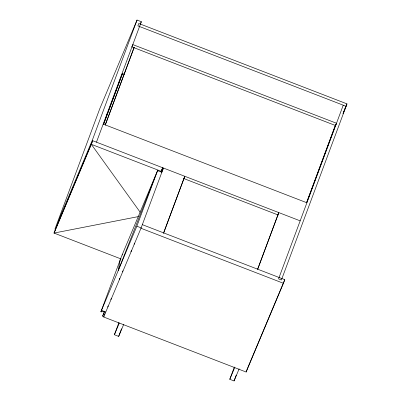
<?xml version="1.0" encoding="UTF-8"?>
<svg xmlns="http://www.w3.org/2000/svg" width="401" height="401" viewBox="0 0 401 401"><rect width="100%" height="100%" fill="white"/><g stroke="black" fill="none" stroke-linecap="round" stroke-linejoin="round"><path stroke-width="0.6" d="M120.27 259.342L118.21 270.59L157.573 170.6L161.849 172.25M55.233 230.354L55.619 229.322M137.052 20.05L99.749 108.791L54.887 229.267L92.195 140.525L137.052 20.05L141.327 21.699L96.466 142.175M103.483 124.38L121.548 75.864L122.511 73.584L124.26 74.26M103.573 124.435L122.511 73.584M105.197 124.982L134.145 47.238M105.283 125.037L134.23 47.298M100.892 311.793L121.603 256.174L157.573 170.6L136.861 226.219L100.892 311.793L104.566 311.587L102.646 316.153L103.834 316.61M102.646 316.153L104.39 311.467M142.335 224.655L284.78 279.672L283.437 283.286L246.134 372.028L103.684 317.011L104.07 315.978M104.486 314.855L104.922 313.682M161.588 172.651L163.418 168.034L140.987 228.269L283.437 283.286M123.759 324.289L118.671 336.389L114.395 334.74L118.977 322.434M118.671 336.389L121.508 328.77M163.392 233.437L184.786 176.285L163.698 232.911M257.627 269.166L278.8 212.595L257.718 269.216M239.141 368.85L234.054 380.95L229.783 379.301L234.364 366.995M234.054 380.95L236.239 375.09M306.595 202.55L335.672 124.46M306.68 202.615L335.757 124.526M335.547 125.543L336.504 123.262L132.806 44.591L131.844 46.872L335.547 125.543L335.983 124.38M343.236 105.192L278.56 278.875L281.412 279.978L346.98 103.879L138.766 23.469L137.869 25.88L346.083 106.29L342.935 113.784M246.134 372.028L247.477 368.414M140.36 24.005L141.327 21.699M101.368 311.973L101.954 310.58M161.012 171.793L162.706 167.758L161.357 171.372L91.323 144.325L54.02 233.066L121.137 258.986M107.694 307.061L108.18 305.908M110.841 299.567L111.328 298.414M119.323 279.402L119.804 278.249M122.47 271.908L122.952 270.755M130.947 251.738L131.433 250.59M134.094 244.249L134.581 243.096M103.684 317.011L141.137 227.868L136.861 226.219M114.395 334.74L119.242 323.211M229.783 379.301L234.871 367.201M343.346 112.526L344.073 110.796M344.559 109.643L346.98 103.879M247.723 367.837L284.78 279.672M138.425 216.58L54.02 233.066L92.666 140.711L91.323 144.325L140.155 212.199M106.195 114.14L107.358 114.591M103.197 124.104L306.9 202.776M92.195 140.525L300.169 220.846M161.463 169.929L162.631 170.38M183.643 178.495L278.199 215.016M122.19 254.775L122.666 254.961M101.478 310.399L105.749 312.048"/></g></svg>
